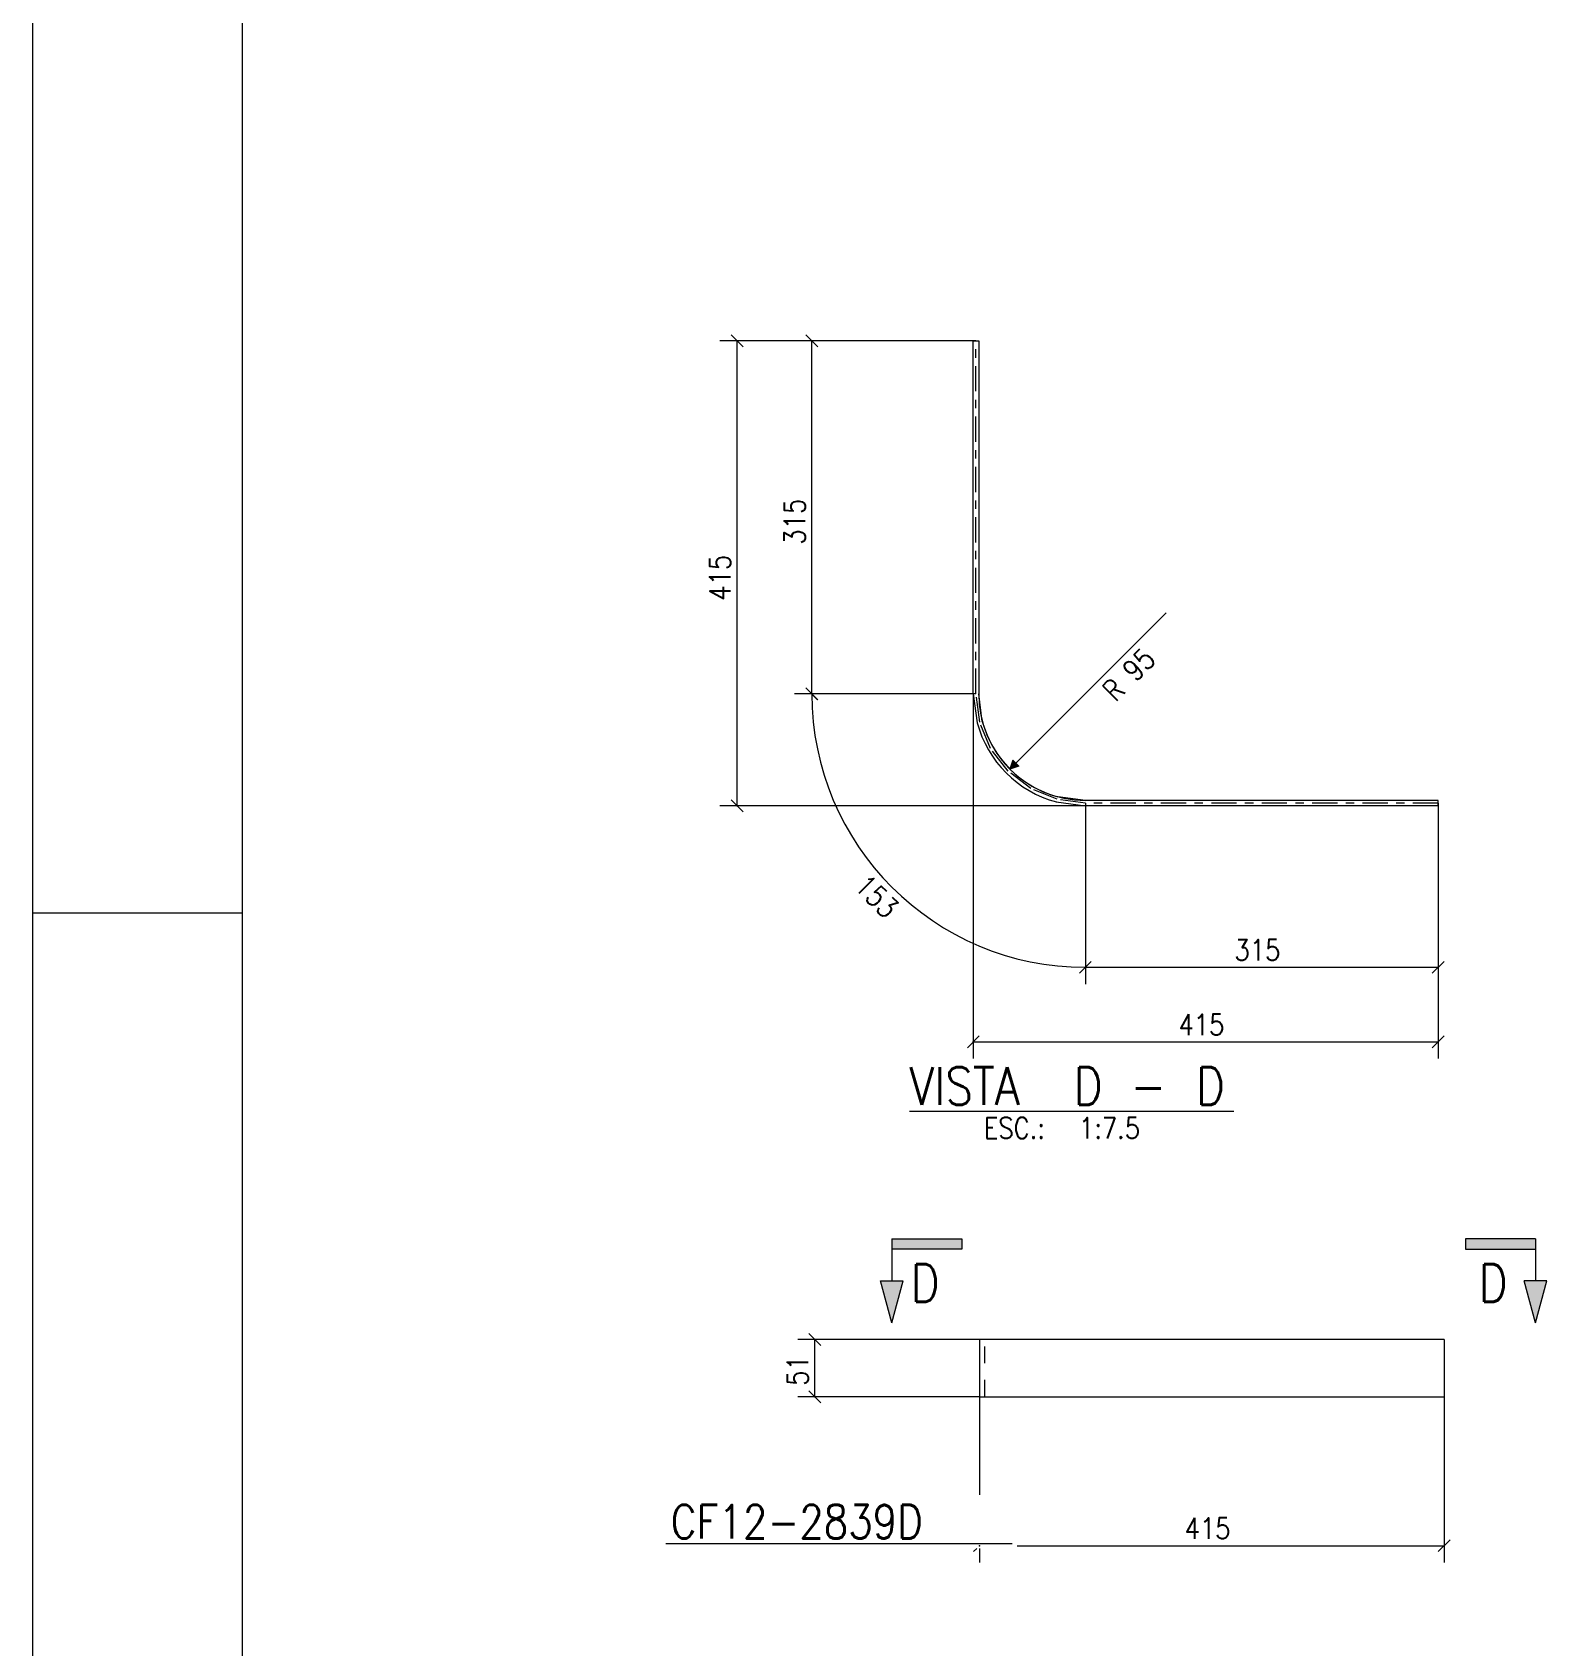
# Model space of a CAD drawing. Header units: millimetres. Extents: x 2 to 846, y 5 to 599.
# Drawn here: x 5 to 185.3, y 214.6 to 406.8 of the extents above; entities that cross this region are included whole.
import ezdxf

# ---------------------------------------------------------------- set-up
doc = ezdxf.new("R2010")
doc.units = ezdxf.units.MM
for name, pattern in [('XKITLINE00', [0]), ('XKITLINE02', [4, 2, -2]), ('XKITLINE03', [6, 3, -1, 1, -1])]:
    doc.linetypes.add(name, pattern=pattern)
for name, color, linetype, lineweight in [('Corte', 7, 'Continuous', 0), ('Cota', 4, 'Continuous', 0), ('Outro tipo de objeto', 7, 'Continuous', 0), ('Peça', 2, 'Continuous', 0), ('Texto', 7, 'Continuous', 0)]:
    doc.layers.add(name, color=color, linetype=linetype, lineweight=lineweight)
doc.styles.add('ROMANS', font='ROMANS__.TTF')
doc.styles.add('SIMPLEX', font='SIMPLEX_.TTF')

# ---------------------------------------------------------------- blocks, each defined once
blk = doc.blocks.new('*A42')
at = {"layer": 'Peça', "color": 4, "linetype": 'XKITLINE00', "lineweight": 0}
for p, q in [((117.03, 328.07), (117.03, 370.07)), ((117.03, 370.07), (117.67, 370.07)), ((117.67, 370.07), (117.67, 328.07)), ((117.03, 328.07), (117.49, 324.62)), ((118.1, 324.78), (117.67, 328.07)), ((130.37, 315.37), (127.08, 315.8)), ((172.37, 315.37), (130.37, 315.37)), ((172.37, 314.74), (172.37, 315.37)), ((126.91, 315.19), (130.37, 314.74)), ((172.37, 314.74), (130.37, 314.74))]:
    blk.add_line(p, q, dxfattribs=at)
at = {"layer": 'Peça', "color": 7, "linetype": 'XKITLINE03', "lineweight": 0}
for p, q in [((117.35, 328.07), (117.35, 370.07)), ((117.79, 324.7), (117.35, 328.07)), ((119.09, 321.56), (117.79, 324.7)), ((121.16, 318.87), (119.09, 321.56)), ((123.86, 316.8), (121.16, 318.87)), ((127, 315.5), (123.86, 316.8)), ((130.37, 315.05), (127, 315.5)), ((172.37, 315.05), (130.37, 315.05))]:
    blk.add_line(p, q, dxfattribs=at)
at = {"layer": 'Peça', "color": 4, "linetype": 'XKITLINE00', "lineweight": 0}
for radius in [13.33, 12.7]:
    blk.add_arc((130.37, 328.07), radius, 195, 255, dxfattribs=at)
blk = doc.blocks.new('*A43')
at = {"layer": 'Peça', "color": 4, "linetype": 'XKITLINE00', "lineweight": 0}
for p, q in [((173.1, 251.18), (117.77, 251.18)), ((117.77, 251.18), (117.77, 244.38)), ((173.1, 251.18), (173.1, 244.38)), ((117.77, 244.38), (173.1, 244.38))]:
    blk.add_line(p, q, dxfattribs=at)
at = {"layer": 'Peça', "color": 7, "linetype": 'XKITLINE02', "lineweight": 0}
blk.add_line((118.4, 244.38), (118.4, 251.18), dxfattribs=at)
blk = doc.blocks.new('*A210')
at = {"layer": 'Cota', "color": 7, "linetype": 'XKITLINE00', "lineweight": 0}
for p, q in [((117.03, 328.07), (117.03, 284.63)), ((172.37, 314.74), (172.37, 284.63)), ((117.74, 287.33), (116.32, 285.92)), ((117.03, 286.63), (172.37, 286.63)), ((173.07, 287.33), (171.66, 285.92))]:
    blk.add_line(p, q, dxfattribs=at)
at = {"layer": 'Cota', "color": 3}
for p in [(117.03, 286.63), (172.37, 286.63)]:
    blk.add_point(p, dxfattribs=at)
at = {"layer": 'Cota', "color": 3, "style": 'SIMPLEX', "width": 0.85}
blk.add_text('415', height=2.5, dxfattribs=at).set_placement((141.45, 287.43))
blk = doc.blocks.new('*A211')
at = {"layer": 'Cota', "color": 7, "linetype": 'XKITLINE00', "lineweight": 0}
for p, q in [((117.35, 370.07), (86.86, 370.07)), ((88.2, 370.78), (89.62, 369.36)), ((88.91, 314.74), (88.91, 370.07)), ((88.2, 315.44), (89.62, 314.03)), ((130.37, 314.74), (86.86, 314.74))]:
    blk.add_line(p, q, dxfattribs=at)
at = {"layer": 'Cota', "color": 3}
for p in [(88.91, 370.07), (88.91, 314.74)]:
    blk.add_point(p, dxfattribs=at)
at = {"layer": 'Cota', "color": 3, "style": 'SIMPLEX', "width": 0.85}
blk.add_text('415', height=2.5, rotation=90.0002, dxfattribs=at).set_placement((88.11, 339.15))
blk = doc.blocks.new('*A212')
at = {"layer": 'Cota'}
blk.add_hatch(color=7, dxfattribs=at).paths.add_polyline_path([(122.44, 319.45), (121.39, 319.09), (121.74, 320.15)], flags=17)
at = {"layer": 'Cota', "color": 7, "linetype": 'XKITLINE00', "lineweight": 0}
for p, q in [((121.39, 319.09), (140, 337.7)), ((121.74, 320.15), (121.39, 319.09)), ((122.44, 319.45), (121.39, 319.09)), ((121.74, 320.15), (122.44, 319.45))]:
    blk.add_line(p, q, dxfattribs=at)
blk.add_arc((130.37, 328.07), 12.7, 180, 270, dxfattribs=at)
at = {"layer": 'Cota', "color": 3, "style": 'SIMPLEX', "width": 0.85}
blk.add_text('R 95', height=2.5, rotation=45.0001, dxfattribs=at).set_placement((133.95, 326.99))
blk = doc.blocks.new('*A213')
at = {"layer": 'Cota', "color": 7, "linetype": 'XKITLINE00', "lineweight": 0}
for p, q in [((97.09, 328.78), (98.5, 327.36)), ((117.35, 328.07), (95.75, 328.07)), ((130.37, 315.05), (130.37, 293.5)), ((129.66, 294.79), (131.07, 296.21))]:
    blk.add_line(p, q, dxfattribs=at)
blk.add_arc((130.37, 328.07), 32.57, 180, 270, dxfattribs=at)
at = {"layer": 'Cota', "color": 7}
for p in [(97.8, 328.07), (130.37, 295.5)]:
    blk.add_point(p, dxfattribs=at)
at = {"layer": 'Cota', "color": 3, "style": 'SIMPLEX', "width": 0.85}
blk.add_text('153', height=2.5, rotation=-45.0001, dxfattribs=at).set_placement((102.7, 305))
blk = doc.blocks.new('*A214')
at = {"layer": 'Cota', "color": 7, "linetype": 'XKITLINE00', "lineweight": 0}
for p, q in [((117.35, 370.07), (95.75, 370.07)), ((97.1, 370.78), (98.51, 369.36)), ((97.8, 328.07), (97.8, 370.07)), ((97.1, 328.78), (98.51, 327.36)), ((117.35, 328.07), (95.75, 328.07))]:
    blk.add_line(p, q, dxfattribs=at)
at = {"layer": 'Cota', "color": 3}
for p in [(97.8, 370.07), (97.8, 328.07)]:
    blk.add_point(p, dxfattribs=at)
at = {"layer": 'Cota', "color": 3, "style": 'SIMPLEX', "width": 0.85}
blk.add_text('315', height=2.5, rotation=90.0002, dxfattribs=at).set_placement((97, 345.82))
blk = doc.blocks.new('*A215')
at = {"layer": 'Cota', "color": 7, "linetype": 'XKITLINE00', "lineweight": 0}
for p, q in [((130.37, 315.05), (130.37, 293.5)), ((172.37, 315.05), (172.37, 293.5)), ((131.07, 296.21), (129.66, 294.8)), ((173.07, 296.21), (171.66, 294.8)), ((130.37, 295.5), (172.37, 295.5))]:
    blk.add_line(p, q, dxfattribs=at)
at = {"layer": 'Cota', "color": 3}
for p in [(130.37, 295.5), (172.37, 295.5)]:
    blk.add_point(p, dxfattribs=at)
at = {"layer": 'Cota', "color": 3, "style": 'SIMPLEX', "width": 0.85}
blk.add_text('315', height=2.5, dxfattribs=at).set_placement((148.12, 296.3))
blk = doc.blocks.new('*A216')
at = {"layer": 'Outro tipo de objeto', "color": 1, "linetype": 'XKITLINE00', "lineweight": 0}
blk.add_line((109.44, 278.38), (148.03, 278.38), dxfattribs=at)
at = {"layer": 'Outro tipo de objeto', "color": 1, "style": 'ROMANS', "width": 0.85}
for s, p in [('VISTA', (109.44, 279.13)), ('D', (128.97, 279.13)), ('D', (143.53, 279.13)), ('-', (135.73, 279.13))]:
    blk.add_text(s, height=4.5, dxfattribs=at).set_placement(p)
at = {"layer": 'Outro tipo de objeto', "color": 3, "style": 'ROMANS', "width": 0.85}
for s, p in [('ESC.:', (118.28, 275.13)), ('1:7.5', (129.6, 275.13))]:
    blk.add_text(s, height=2.5, dxfattribs=at).set_placement(p)
blk = doc.blocks.new('*A217')
at = {"layer": 'Cota', "color": 7, "linetype": 'XKITLINE00', "lineweight": 0}
for p, q in [((117.77, 244.38), (117.77, 232.71)), ((173.1, 244.38), (173.1, 224.65)), ((173.81, 227.35), (172.39, 225.94)), ((117.43, 226.31), (117.06, 225.94)), ((117.77, 226.31), (117.77, 224.65)), ((122.24, 226.65), (173.1, 226.65))]:
    blk.add_line(p, q, dxfattribs=at)
at = {"layer": 'Cota', "color": 3}
for p in [(117.77, 226.65), (173.1, 226.65)]:
    blk.add_point(p, dxfattribs=at)
at = {"layer": 'Cota', "color": 3, "style": 'SIMPLEX', "width": 0.85}
blk.add_text('415', height=2.5, dxfattribs=at).set_placement((142.19, 227.45))
blk = doc.blocks.new('*A218')
at = {"layer": 'Cota', "color": 7, "linetype": 'XKITLINE00', "lineweight": 0}
for p, q in [((97.46, 251.89), (98.87, 250.47)), ((117.77, 251.18), (96.12, 251.18)), ((98.17, 244.38), (98.17, 251.18)), ((117.77, 244.38), (96.12, 244.38)), ((97.46, 245.09), (98.87, 243.67))]:
    blk.add_line(p, q, dxfattribs=at)
at = {"layer": 'Cota', "color": 3}
for p in [(98.17, 251.18), (98.17, 244.38)]:
    blk.add_point(p, dxfattribs=at)
at = {"layer": 'Cota', "color": 3, "style": 'SIMPLEX', "width": 0.85}
blk.add_text('51', height=2.5, rotation=90.0002, dxfattribs=at).set_placement((97.37, 245.69))
blk = doc.blocks.new('*A219')
at = {"layer": 'Corte'}
for points in [[(107.34, 261.93), (107.34, 263.18), (115.67, 263.18)], [(115.67, 261.93), (107.34, 261.93), (115.67, 263.18)], [(175.62, 261.93), (175.62, 263.18), (183.95, 263.18)], [(183.95, 261.93), (175.62, 261.93), (183.95, 263.18)], [(107.34, 253.18), (106, 258.18), (108.68, 258.18)], [(183.95, 253.18), (182.61, 258.18), (185.29, 258.18)]]:
    blk.add_hatch(color=6, dxfattribs=at).paths.add_polyline_path(points, flags=17)
at = {"layer": 'Corte', "color": 6, "linetype": 'XKITLINE00', "lineweight": 0}
for p, q in [((107.34, 263.18), (115.67, 263.18)), ((107.34, 263.18), (107.34, 258.18)), ((115.67, 261.93), (107.34, 261.93)), ((115.67, 263.18), (115.67, 261.93)), ((183.95, 263.18), (175.62, 263.18)), ((175.62, 263.18), (175.62, 261.93)), ((175.62, 261.93), (183.95, 261.93)), ((183.95, 263.18), (183.95, 258.18)), ((106, 258.18), (108.68, 258.18)), ((107.34, 253.18), (106, 258.18)), ((107.34, 253.18), (108.68, 258.18)), ((185.29, 258.18), (182.61, 258.18)), ((183.95, 253.18), (182.61, 258.18)), ((183.95, 253.18), (185.29, 258.18))]:
    blk.add_line(p, q, dxfattribs=at)
at = {"layer": 'Corte', "color": 4, "style": 'ROMANS', "width": 0.85}
for p in [(109.59, 255.68), (177.2, 255.68)]:
    blk.add_text('D', height=4.5, dxfattribs=at).set_placement(p)
blk = doc.blocks.new('*A220')
at = {"layer": 'Texto', "color": 4, "linetype": 'XKITLINE00', "lineweight": 0}
blk.add_line((80.41, 226.91), (121.64, 226.91), dxfattribs=at)
at = {"layer": 'Texto', "color": 4, "style": 'ROMANS', "width": 0.85}
blk.add_text('CF12-2839D', height=4, dxfattribs=at).set_placement((81.01, 227.51))

msp = doc.modelspace()

# ---------------------------------------------------------------- linework, layer by layer
at = {"layer": 'Outro tipo de objeto', "color": 7, "linetype": 'XKITLINE00', "lineweight": 0}
msp.add_line((5.04, 599), (5.04, 5.04), dxfattribs=at)
at = {"layer": 'Outro tipo de objeto', "color": 6, "linetype": 'XKITLINE00', "lineweight": 0}
msp.add_line((30, 589), (30, 15), dxfattribs=at)
at = {"layer": 'Outro tipo de objeto', "color": 2, "linetype": 'XKITLINE00', "lineweight": 0}
msp.add_line((5, 302), (30, 302), dxfattribs=at)

# ---------------------------------------------------------------- block references
at = {"lineweight": 0}
for name in ['*A211', '*A214', '*A42', '*A212', '*A213', '*A210', '*A215', '*A216', '*A218', '*A43', '*A217', '*A220']:
    msp.add_blockref(name, (0, 0), dxfattribs=at)
at = {"layer": 'Corte', "lineweight": 0}
msp.add_blockref('*A219', (0, 0), dxfattribs=at)

doc.saveas('drawing.dxf')
